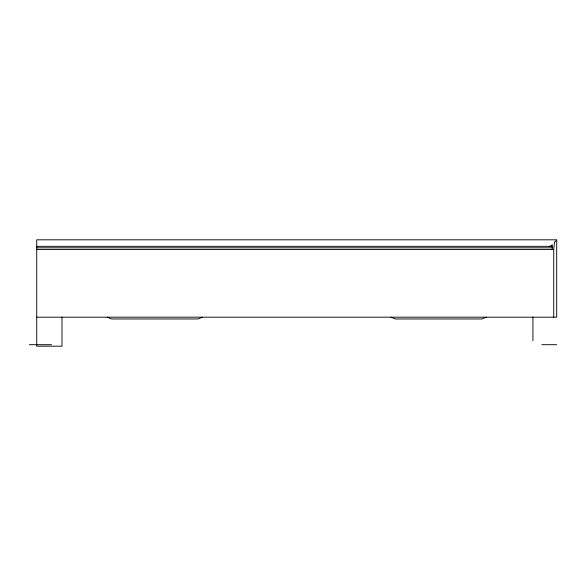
<?xml version="1.0" encoding="UTF-8"?>
<svg xmlns="http://www.w3.org/2000/svg" width="586" height="586" viewBox="0 0 586 586"><rect width="100%" height="100%" fill="white"/><g stroke="black" fill="none" stroke-linecap="round" stroke-linejoin="round"><path stroke-width="0.88" d="M553.726 317.187L553.726 249.533L554.546 242.033L556.7 240.282M202.522 317.187L198.068 318.967L111.604 318.967L107.15 317.187M486.277 317.187L481.824 318.967L395.36 318.967L390.906 317.187M549.272 246.347L551.323 245.849L552.246 244.736L552.246 249.533M36.728 246.347L552.246 246.347M36.728 247.834L552.246 247.834M36.728 249.533L553.726 249.533M36.728 317.187L556.7 317.187L556.7 239.813L36.728 239.813L36.728 346.187L61.984 346.187L61.984 317.187M29.3 344.7L51.583 344.7M541.845 344.7L556.7 344.7M532.93 317.187L532.93 340.84"/></g></svg>
